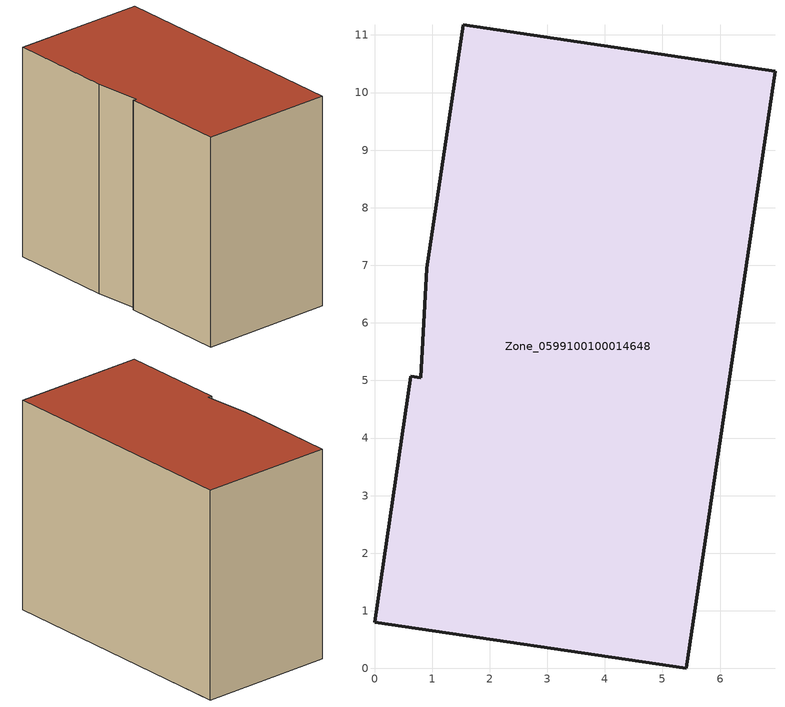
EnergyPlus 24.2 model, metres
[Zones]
Zone_0599100100014648
 floor ground (C_G): 5.42,0 0,0.81 0.63,5.07 0.81,5.04 0.91,6.95 1.54,11.18 6.95,10.37 z0
 wall outside (C_F): 5.42,0 6.95,10.37 1.54,11.18 0.91,6.95 0.81,5.04 0.63,5.07 0,0.81 5.42,0 z0:8.51
 roof outside (C_R): 0,0.81 5.42,0 6.95,10.37 1.54,11.18 0.91,6.95 0.81,5.04 0.63,5.07 z8.51
[BUILDING]
Pand.0599100100014648: North Axis=0; Terrain=City; Loads Convergence Tolerance Value=0.04; Temperature Convergence Tolerance Value=0.4; Solar Distribution=FullExterior; Maximum Number of Warmup Days=25; Minimum Number of Warmup Days=1
[Site:Location]
Rotterdam.The.Hague.AP_ZH_NLD Design_Conditions: Latitude=51.96; Longitude=4.45; Time Zone=1; Elevation=-4.5
[SITE:GROUNDTEMPERATURE:BUILDINGSURFACE]
18, 18, 18, 18, 18, 18, 18, 18, 18, 18, 18, 18
[MATERIAL] Thermal Absorptance=0.9; Solar Absorptance=0.7; Visible Absorptance=0.7
Name | Roughness | Thickness | Conductivity | Density | Specific Heat
G.TC.2015-2018 | MediumSmooth | 0.15 | 0.0428571 | 540 | 1210
F.TC.2015-2018 | Rough | 0.3 | 0.0666667 | 1920 | 840
R.TC.2015-2018 | MediumRough | 0.2 | 0.0333333 | 1500 | 1000
[CONSTRUCTION]
C_G: G.TC.2015-2018
C_F: F.TC.2015-2018
C_R: R.TC.2015-2018
[ZONE]
Zone_0599100100014648: Type=1; Multiplier=1; Ceiling Height=Autocalculate; Volume=Autocalculate; Floor Area=autocalculate; Part of Total Floor Area=Yes
[ZONEINFILTRATION:DESIGNFLOWRATE]
Infil_Zone_0599100100014648: Zone or ZoneList or Space or SpaceList=Zone_0599100100014648; Schedule=AlwaysOn; Design Flow Rate Calculation Method=Flow/Area; Flow Rate per Floor Area=0.0015; Constant Term Coefficient=1; Temperature Term Coefficient=0; Velocity Term Coefficient=0; Velocity Squared Term Coefficient=0
[HVACTEMPLATE:ZONE:IDEALLOADSAIRSYSTEM]
Zone_0599100100014648: Maximum Heating Supply Air Temperature=50; Minimum Cooling Supply Air Temperature=13; Maximum Heating Supply Air Humidity Ratio=0.0156; Minimum Cooling Supply Air Humidity Ratio=0.0077; Heating Limit=NoLimit; Cooling Limit=NoLimit; Dehumidification Control Type=ConstantSensibleHeatRatio; Cooling Sensible Heat Ratio=0.7; Dehumidification Setpoint=60; Humidification Control Type=None; Humidification Setpoint=30; Outdoor Air Method=None; Outdoor Air Flow Rate per Person=0.00944; Outdoor Air Flow Rate per Zone Floor Area=0; Outdoor Air Flow Rate per Zone=0; Demand Controlled Ventilation Type=None; Outdoor Air Economizer Type=NoEconomizer; Heat Recovery Type=None; Sensible Heat Recovery Effectiveness=0.7; Latent Heat Recovery Effectiveness=0.65
[ZONECONTROL:THERMOSTAT]
ThermostatControl_Zone_0599100100014648: Zone or ZoneList=Zone_0599100100014648; Control Type Schedule=DualSetpointControlType; Control 1=Thermostat_Zone_0599100100014648; Temperature Difference Between Cutout And Setpoint=0
[THERMOSTATSETPOINT:DUALSETPOINT]
Thermostat_Zone_0599100100014648: Heating Setpoint Temperature Schedule=HeatingSetpoint_Zone_0599100100014648; Cooling Setpoint Temperature Schedule=CoolingSetpoint_Zone_0599100100014648
[SCHEDULE:COMPACT]
HeatingSetpoint_Zone_0599100100014648: Through: 12/31, For: AllDays, Until: 24:00, 21
CoolingSetpoint_Zone_0599100100014648: Through: 12/31, For: AllDays, Until: 24:00, 24
DualSetpointControlType: Through: 12/31, For: AllDays, Until: 24:00, 4
AlwaysOn: Through: 12/31, For: AllDays, Until: 24:00, 1
